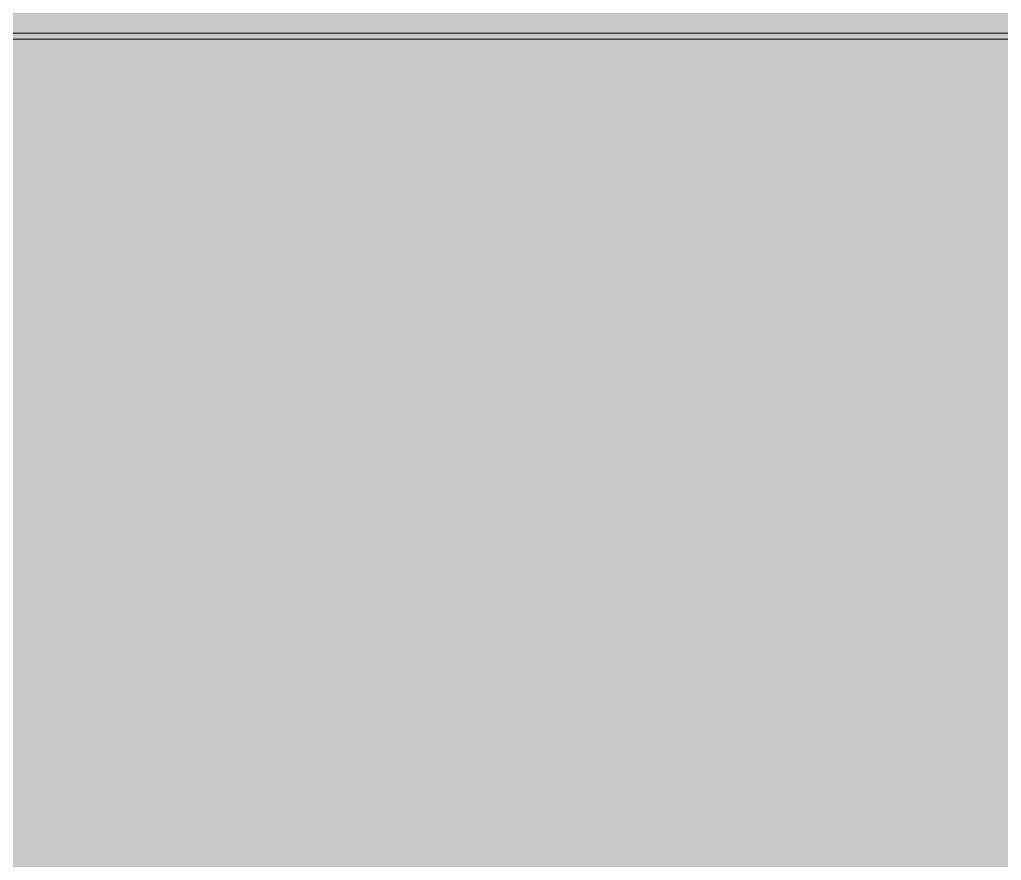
# Model space of a CAD drawing. Header units: inches. Extents: x 1822 to 8392, y -297 to 673.
# Drawn here: x 2340.52 to 2350.99, y 337.28 to 346.24 of the extents above; entities that cross this region are included whole.
import ezdxf

# ---------------------------------------------------------------- set-up
doc = ezdxf.new("R2010")
doc.units = ezdxf.units.IN
doc.header["$MEASUREMENT"] = 0
doc.layers.add('A-GLAZ-1', color=151, linetype='Continuous', lineweight=9)

# ---------------------------------------------------------------- blocks, each defined once
blk = doc.blocks.new('Window-Double_Hung-Marvin-Essential - ESDH3066 - 3rd floor-V9-BUILDING ELEVATION - EAST')
at = {"layer": 'A-GLAZ-1'}
h = blk.add_hatch(color=256, dxfattribs=at)
h.paths.add_polyline_path([(2367.561, 309.437), (2367.561, 347.125), (2334.811, 347.125), (2334.811, 309.437), (2367.124, 309.437)], flags=0)
h.paths.add_polyline_path([(2362.6, 310.658), (2335.844, 310.658), (2335.844, 346.092), (2366.528, 346.092), (2366.528, 310.658)], flags=0)
for points in [[(2366.467, 346.031), (2366.467, 346.092), (2335.844, 346.092), (2335.905, 346.031), (2362.6, 346.031)], [(2335.905, 310.719), (2366.467, 310.719), (2366.467, 346.031), (2335.905, 346.031), (2335.905, 335.534)]]:
    blk.add_hatch(color=256, dxfattribs=at).paths.add_polyline_path(points, flags=0)
for p, q in [((2366.528, 346.092), (2335.844, 346.092)), ((2366.467, 346.031), (2335.905, 346.031))]:
    blk.add_line(p, q, dxfattribs=at)

msp = doc.modelspace()

# ---------------------------------------------------------------- block references
at = {"layer": 'A-GLAZ-1'}
msp.add_blockref('Window-Double_Hung-Marvin-Essential - ESDH3066 - 3rd floor-V9-BUILDING ELEVATION - EAST', (0, 0), dxfattribs=at)

doc.saveas('drawing.dxf')
